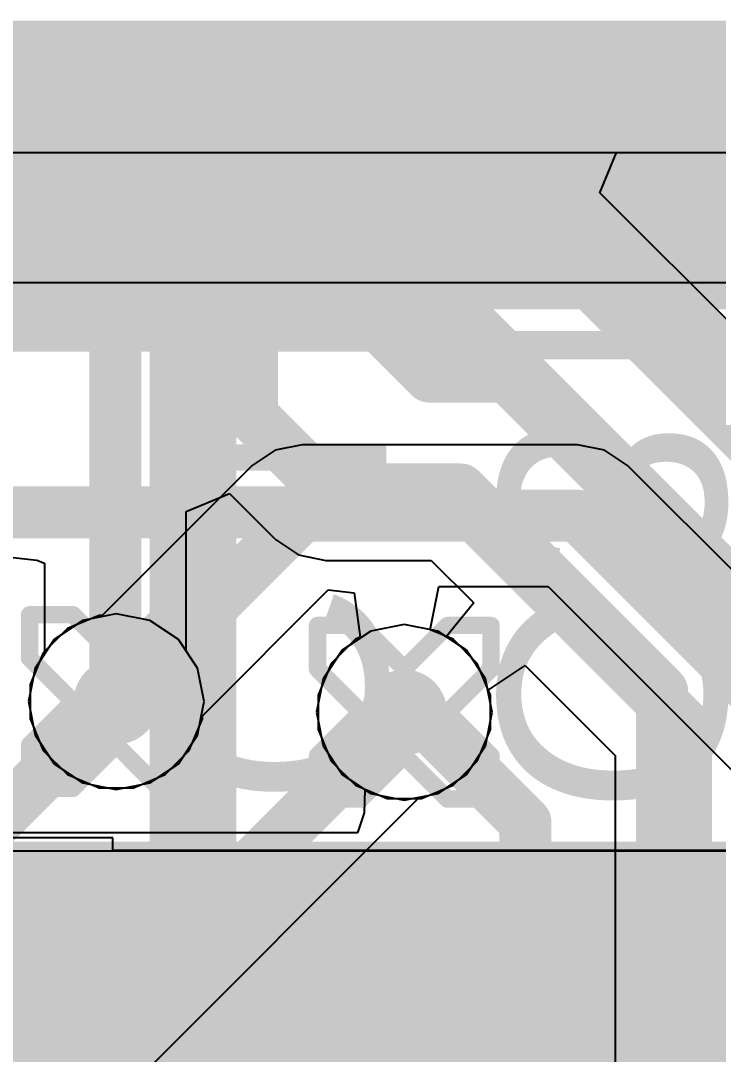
# Model space of a CAD drawing. Header units: inches. Extents: x 3 to 215, y 2 to 215.
# Drawn here: x 3.4689 to 3.5492, y 3.2759 to 3.395 of the extents above; entities that cross this region are included whole.
import ezdxf

# ---------------------------------------------------------------- set-up
doc = ezdxf.new("R2010")
doc.units = ezdxf.units.IN
doc.header["$MEASUREMENT"] = 0
for name, color, linetype in [('Board_Outline', 56, 'Continuous'), ('Bottom Layer', 5, 'Continuous'), ('Bottom Overlay', 54, 'Continuous'), ('Bottom Paste', 16, 'Continuous'), ('Bottom Solder', 6, 'Continuous'), ('Dimension', 6, 'Continuous'), ('Drill Drawing', 1, 'Continuous'), ('Layer 1', 16, 'Continuous'), ('Layer 2', 76, 'Continuous'), ('Top Layer', 1, 'Continuous'), ('Top Solder', 216, 'Continuous'), ('Via Holes', 16, 'Continuous')]:
    doc.layers.add(name, color=color, linetype=linetype)
doc.styles.add('Arial', font='', dxfattribs={"height": 0.2})
doc.styles.get('Arial').set_extended_font_data('Arial')

# ---------------------------------------------------------------- blocks, each defined once
blk = doc.blocks.new('WPN201610M1R0MT_B_11')
at = {"layer": 'Bottom Layer'}
for points in [[(-0.04134, 0.03346), (-0.01378, 0.03346), (-0.01378, -0.03346), (-0.04134, -0.03346)], [(0.01378, 0.03346), (0.04134, 0.03346), (0.04134, -0.03346), (0.01378, -0.03346)]]:
    blk.add_hatch(color=5, dxfattribs=at).paths.add_polyline_path(points)
at = {"layer": 'Bottom Paste'}
for points in [[(-0.04134, 0.03346), (-0.01378, 0.03346), (-0.01378, -0.03346), (-0.04134, -0.03346)], [(0.01378, 0.03346), (0.04134, 0.03346), (0.04134, -0.03346), (0.01378, -0.03346)]]:
    blk.add_hatch(color=16, dxfattribs=at).paths.add_polyline_path(points)
at = {"layer": 'Bottom Solder'}
for points in [[(-0.04534, 0.03746), (-0.00978, 0.03746), (-0.00978, -0.03746), (-0.04534, -0.03746)], [(0.00978, 0.03746), (0.04534, 0.03746), (0.04534, -0.03746), (0.00978, -0.03746)]]:
    blk.add_hatch(color=6, dxfattribs=at).paths.add_polyline_path(points)
at = {"layer": 'Bottom Overlay'}
for points in [[(0.008, 0.034, 0.005, 0.005, 0), (-0.009, 0.034, 0.005, 0.005, 0)], [(0.008, -0.034, 0.005, 0.005, 0), (-0.009, -0.034, 0.005, 0.005, 0)]]:
    blk.add_lwpolyline(points, format="xyseb", dxfattribs=at)
for points in [[(-0.01025, 0.034, 0.0025, 0.0025, 1), (-0.00775, 0.034, 0.0025, 0.0025, 1)], [(0.00675, 0.034, 0.0025, 0.0025, 1), (0.00925, 0.034, 0.0025, 0.0025, 1)], [(-0.01025, -0.034, 0.0025, 0.0025, 1), (-0.00775, -0.034, 0.0025, 0.0025, 1)], [(0.00675, -0.034, 0.0025, 0.0025, 1), (0.00925, -0.034, 0.0025, 0.0025, 1)]]:
    blk.add_lwpolyline(points, format="xyseb", close=True, dxfattribs=at)
blk = doc.blocks.new('BM20B_0_8__24DS_0_4V_51__35')
at = {"layer": 'Top Layer'}
for points in [[(-0.0124, 0.05118), (-0.00335, 0.05118), (-0.00335, 0.03465), (-0.0124, 0.03465)], [(0.00335, 0.05118), (0.0124, 0.05118), (0.0124, 0.03465), (0.00335, 0.03465)], [(0.01909, 0.05118), (0.02815, 0.05118), (0.02815, 0.03465), (0.01909, 0.03465)], [(0.03484, 0.05118), (0.0439, 0.05118), (0.0439, 0.03465), (0.03484, 0.03465)], [(0.05059, 0.05118), (0.05965, 0.05118), (0.05965, 0.03465), (0.05059, 0.03465)], [(-0.0124, -0.03465), (-0.00335, -0.03465), (-0.00335, -0.05118), (-0.0124, -0.05118)], [(0.00335, -0.03465), (0.0124, -0.03465), (0.0124, -0.05118), (0.00335, -0.05118)], [(0.01909, -0.03465), (0.02815, -0.03465), (0.02815, -0.05118), (0.01909, -0.05118)], [(0.03484, -0.03465), (0.0439, -0.03465), (0.0439, -0.05118), (0.03484, -0.05118)], [(0.05059, -0.03465), (0.05965, -0.03465), (0.05965, -0.05118), (0.05059, -0.05118)]]:
    blk.add_hatch(color=1, dxfattribs=at).paths.add_polyline_path(points)
at = {"layer": 'Top Solder'}
for points in [[(-0.03215, 0.05518), (-0.01509, 0.05518), (-0.01509, 0.03065), (-0.03215, 0.03065)], [(-0.0164, 0.05518), (0.00065, 0.05518), (0.00065, 0.03065), (-0.0164, 0.03065)], [(-0.00065, 0.05518), (0.0164, 0.05518), (0.0164, 0.03065), (-0.00065, 0.03065)], [(0.01509, 0.05518), (0.03215, 0.05518), (0.03215, 0.03065), (0.01509, 0.03065)], [(0.03084, 0.05518), (0.0479, 0.05518), (0.0479, 0.03065), (0.03084, 0.03065)], [(0.04659, 0.05518), (0.06365, 0.05518), (0.06365, 0.03065), (0.04659, 0.03065)], [(-0.03215, -0.03065), (-0.01509, -0.03065), (-0.01509, -0.05518), (-0.03215, -0.05518)], [(-0.0164, -0.03065), (0.00065, -0.03065), (0.00065, -0.05518), (-0.0164, -0.05518)], [(-0.00065, -0.03065), (0.0164, -0.03065), (0.0164, -0.05518), (-0.00065, -0.05518)], [(0.01509, -0.03065), (0.03215, -0.03065), (0.03215, -0.05518), (0.01509, -0.05518)], [(0.03084, -0.03065), (0.0479, -0.03065), (0.0479, -0.05518), (0.03084, -0.05518)], [(0.04659, -0.03065), (0.06365, -0.03065), (0.06365, -0.05518), (0.04659, -0.05518)]]:
    blk.add_hatch(color=216, dxfattribs=at).paths.add_polyline_path(points)
blk = doc.blocks.new('C___0402_B_61')
at = {"layer": 'Bottom Layer'}
for points in [[(-0.0095, 0.0125), (-0.0095, -0.0125), (-0.0275, -0.0125), (-0.0275, 0.0125)], [(0.0275, 0.0125), (0.0275, -0.0125), (0.0095, -0.0125), (0.0095, 0.0125)]]:
    blk.add_hatch(color=5, dxfattribs=at).paths.add_polyline_path(points)
at = {"layer": 'Bottom Paste'}
for points in [[(-0.0095, 0.0125), (-0.0095, -0.0125), (-0.0275, -0.0125), (-0.0275, 0.0125)], [(0.0275, 0.0125), (0.0275, -0.0125), (0.0095, -0.0125), (0.0095, 0.0125)]]:
    blk.add_hatch(color=16, dxfattribs=at).paths.add_polyline_path(points)
at = {"layer": 'Bottom Solder'}
for points in [[(-0.00714, 0.01486), (-0.00714, -0.01486), (-0.02986, -0.01486), (-0.02986, 0.01486)], [(0.02986, 0.01486), (0.02986, -0.01486), (0.00714, -0.01486), (0.00714, 0.01486)]]:
    blk.add_hatch(color=6, dxfattribs=at).paths.add_polyline_path(points)
at = {"layer": 'Bottom Overlay'}
for points in [[(-0.031, 0.016, 0.005, 0.005, 0), (-0.011, 0.016, 0.005, 0.005, 0)], [(-0.031, 0.016, 0.005, 0.005, 0), (-0.031, -0.016, 0.005, 0.005, 0)], [(0.011, 0.016, 0.005, 0.005, 0), (0.031, 0.016, 0.005, 0.005, 0)], [(0.031, 0.016, 0.005, 0.005, 0), (0.031, -0.016, 0.005, 0.005, 0)], [(-0.031, -0.016, 0.005, 0.005, 0), (-0.011, -0.016, 0.005, 0.005, 0)], [(0.011, -0.016, 0.005, 0.005, 0), (0.031, -0.016, 0.005, 0.005, 0)]]:
    blk.add_lwpolyline(points, format="xyseb", dxfattribs=at)
for points in [[(-0.03225, 0.016, 0.0025, 0.0025, 1), (-0.02975, 0.016, 0.0025, 0.0025, 1)], [(-0.03225, 0.016, 0.0025, 0.0025, 1), (-0.02975, 0.016, 0.0025, 0.0025, 1)], [(-0.01225, 0.016, 0.0025, 0.0025, 1), (-0.00975, 0.016, 0.0025, 0.0025, 1)], [(0.00975, 0.016, 0.0025, 0.0025, 1), (0.01225, 0.016, 0.0025, 0.0025, 1)], [(0.02975, 0.016, 0.0025, 0.0025, 1), (0.03225, 0.016, 0.0025, 0.0025, 1)], [(0.02975, 0.016, 0.0025, 0.0025, 1), (0.03225, 0.016, 0.0025, 0.0025, 1)], [(-0.03225, -0.016, 0.0025, 0.0025, 1), (-0.02975, -0.016, 0.0025, 0.0025, 1)], [(-0.03225, -0.016, 0.0025, 0.0025, 1), (-0.02975, -0.016, 0.0025, 0.0025, 1)], [(-0.01225, -0.016, 0.0025, 0.0025, 1), (-0.00975, -0.016, 0.0025, 0.0025, 1)], [(0.00975, -0.016, 0.0025, 0.0025, 1), (0.01225, -0.016, 0.0025, 0.0025, 1)], [(0.02975, -0.016, 0.0025, 0.0025, 1), (0.03225, -0.016, 0.0025, 0.0025, 1)], [(0.02975, -0.016, 0.0025, 0.0025, 1), (0.03225, -0.016, 0.0025, 0.0025, 1)]]:
    blk.add_lwpolyline(points, format="xyseb", close=True, dxfattribs=at)
blk = doc.blocks.new('C___0402_B_62')
at = {"layer": 'Bottom Layer'}
for points in [[(-0.0095, 0.0125), (-0.0095, -0.0125), (-0.0275, -0.0125), (-0.0275, 0.0125)], [(0.0275, 0.0125), (0.0275, -0.0125), (0.0095, -0.0125), (0.0095, 0.0125)]]:
    blk.add_hatch(color=5, dxfattribs=at).paths.add_polyline_path(points)
at = {"layer": 'Bottom Paste'}
for points in [[(-0.0095, 0.0125), (-0.0095, -0.0125), (-0.0275, -0.0125), (-0.0275, 0.0125)], [(0.0275, 0.0125), (0.0275, -0.0125), (0.0095, -0.0125), (0.0095, 0.0125)]]:
    blk.add_hatch(color=16, dxfattribs=at).paths.add_polyline_path(points)
at = {"layer": 'Bottom Solder'}
for points in [[(-0.00714, 0.01486), (-0.00714, -0.01486), (-0.02986, -0.01486), (-0.02986, 0.01486)], [(0.02986, 0.01486), (0.02986, -0.01486), (0.00714, -0.01486), (0.00714, 0.01486)]]:
    blk.add_hatch(color=6, dxfattribs=at).paths.add_polyline_path(points)
at = {"layer": 'Bottom Overlay'}
for points in [[(-0.031, 0.016, 0.005, 0.005, 0), (-0.011, 0.016, 0.005, 0.005, 0)], [(-0.031, 0.016, 0.005, 0.005, 0), (-0.031, -0.016, 0.005, 0.005, 0)], [(0.011, 0.016, 0.005, 0.005, 0), (0.031, 0.016, 0.005, 0.005, 0)], [(0.031, 0.016, 0.005, 0.005, 0), (0.031, -0.016, 0.005, 0.005, 0)], [(-0.031, -0.016, 0.005, 0.005, 0), (-0.011, -0.016, 0.005, 0.005, 0)], [(0.011, -0.016, 0.005, 0.005, 0), (0.031, -0.016, 0.005, 0.005, 0)]]:
    blk.add_lwpolyline(points, format="xyseb", dxfattribs=at)
for points in [[(-0.03225, 0.016, 0.0025, 0.0025, 1), (-0.02975, 0.016, 0.0025, 0.0025, 1)], [(-0.03225, 0.016, 0.0025, 0.0025, 1), (-0.02975, 0.016, 0.0025, 0.0025, 1)], [(-0.01225, 0.016, 0.0025, 0.0025, 1), (-0.00975, 0.016, 0.0025, 0.0025, 1)], [(0.00975, 0.016, 0.0025, 0.0025, 1), (0.01225, 0.016, 0.0025, 0.0025, 1)], [(0.02975, 0.016, 0.0025, 0.0025, 1), (0.03225, 0.016, 0.0025, 0.0025, 1)], [(0.02975, 0.016, 0.0025, 0.0025, 1), (0.03225, 0.016, 0.0025, 0.0025, 1)], [(-0.03225, -0.016, 0.0025, 0.0025, 1), (-0.02975, -0.016, 0.0025, 0.0025, 1)], [(-0.03225, -0.016, 0.0025, 0.0025, 1), (-0.02975, -0.016, 0.0025, 0.0025, 1)], [(-0.01225, -0.016, 0.0025, 0.0025, 1), (-0.00975, -0.016, 0.0025, 0.0025, 1)], [(0.00975, -0.016, 0.0025, 0.0025, 1), (0.01225, -0.016, 0.0025, 0.0025, 1)], [(0.02975, -0.016, 0.0025, 0.0025, 1), (0.03225, -0.016, 0.0025, 0.0025, 1)], [(0.02975, -0.016, 0.0025, 0.0025, 1), (0.03225, -0.016, 0.0025, 0.0025, 1)]]:
    blk.add_lwpolyline(points, format="xyseb", close=True, dxfattribs=at)

msp = doc.modelspace()

# ---------------------------------------------------------------- hatches: boundary and pattern name
at = {"layer": 'Bottom Layer'}
h = msp.add_hatch(color=5, dxfattribs=at)
edge = h.paths.add_edge_path()
edge.add_arc((3.47987, 3.31657), 0.00492, 0, 360)
h = msp.add_hatch(color=5, dxfattribs=at)
edge = h.paths.add_edge_path()
edge.add_arc((3.51305, 3.31534), 0.00492, 0, 360)
msp.add_hatch(color=5, dxfattribs=at).paths.add_polyline_path([(3.433, 3.274), (3.551, 3.274), (3.551, 3.294), (3.433, 3.294)])
at = {"layer": 'Layer 1'}
h = msp.add_hatch(color=16, dxfattribs=at)
edge = h.paths.add_edge_path()
edge.add_arc((3.47987, 3.31657), 0.00492, 0, 360)
h = msp.add_hatch(color=16, dxfattribs=at)
edge = h.paths.add_edge_path()
edge.add_arc((3.51305, 3.31534), 0.00492, 0, 360)
at = {"layer": 'Layer 2'}
h = msp.add_hatch(color=76, dxfattribs=at)
edge = h.paths.add_edge_path()
edge.add_arc((3.47987, 3.31657), 0.00492, 0, 360)
h = msp.add_hatch(color=76, dxfattribs=at)
edge = h.paths.add_edge_path()
edge.add_arc((3.51305, 3.31534), 0.00492, 0, 360)
at = {"layer": 'Top Layer'}
msp.add_hatch(color=1, dxfattribs=at).paths.add_polyline_path([(3.523, 3.366), (3.547, 3.366), (3.547, 3.382), (3.523, 3.382)])
h = msp.add_hatch(color=1, dxfattribs=at)
edge = h.paths.add_edge_path()
edge.add_arc((3.47987, 3.31657), 0.00492, 0, 360)
h = msp.add_hatch(color=1, dxfattribs=at)
edge = h.paths.add_edge_path()
edge.add_arc((3.51305, 3.31534), 0.00492, 0, 360)
at = {"layer": 'Via Holes'}
h = msp.add_hatch(color=7, dxfattribs=at)
edge = h.paths.add_edge_path()
edge.add_arc((3.47987, 3.31657), 0.00394, 0, 360)
h = msp.add_hatch(color=7, dxfattribs=at)
edge = h.paths.add_edge_path()
edge.add_arc((3.51305, 3.31534), 0.00394, 0, 360)

# ---------------------------------------------------------------- linework, layer by layer
at = {"layer": 'Board_Outline'}
msp.add_lwpolyline([(3.095, 3.39, 0.01, 0.01, 0), (3.8824, 3.39, 0.01, 0.01, 0)], format="xyseb", dxfattribs=at)
at = {"layer": 'Bottom Layer'}
for p, q in [((3.38565, 3.36484), (3.55562, 3.36484)), ((3.47987, 3.32668), (3.476, 3.32591)), ((3.48374, 3.32591), (3.47987, 3.32668)), ((3.476, 3.32591), (3.47271, 3.32372)), ((3.48702, 3.32372), (3.48374, 3.32591)), ((3.51305, 3.32545), (3.50918, 3.32468)), ((3.51692, 3.32468), (3.51305, 3.32545)), ((3.50918, 3.32468), (3.50589, 3.32249)), ((3.5202, 3.32249), (3.51692, 3.32468)), ((3.47271, 3.32372), (3.47052, 3.32044)), ((3.48921, 3.32044), (3.48702, 3.32372)), ((3.50589, 3.32249), (3.5037, 3.31921)), ((3.52239, 3.31921), (3.5202, 3.32249)), ((3.47052, 3.32044), (3.46975, 3.31657)), ((3.48998, 3.31657), (3.48921, 3.32044)), ((3.5037, 3.31921), (3.50293, 3.31534)), ((3.52316, 3.31534), (3.52239, 3.31921)), ((3.46975, 3.31657), (3.47052, 3.3127)), ((3.48921, 3.3127), (3.48998, 3.31657)), ((3.50293, 3.31534), (3.5037, 3.31147)), ((3.52239, 3.31147), (3.52316, 3.31534)), ((3.47052, 3.3127), (3.47271, 3.30942)), ((3.48702, 3.30942), (3.48921, 3.3127)), ((3.5037, 3.31147), (3.50589, 3.30819)), ((3.5202, 3.30819), (3.52239, 3.31147)), ((3.47271, 3.30942), (3.476, 3.30722)), ((3.48374, 3.30722), (3.48702, 3.30942)), ((3.50589, 3.30819), (3.50918, 3.30599)), ((3.51692, 3.30599), (3.5202, 3.30819)), ((3.476, 3.30722), (3.47987, 3.30645)), ((3.47987, 3.30645), (3.48374, 3.30722)), ((3.50918, 3.30599), (3.51305, 3.30522)), ((3.51305, 3.30522), (3.51692, 3.30599)), ((3.47946, 3.3009), (3.43653, 3.3009)), ((3.47946, 3.29941), (3.47946, 3.3009)), ((3.551, 3.29941), (3.47946, 3.29941))]:
    msp.add_line(p, q, dxfattribs=at)
msp.add_lwpolyline([(3.38, 3.373, 0.006, 0.006, 0), (3.57586, 3.373, 0.006, 0.006, 0)], format="xyseb", dxfattribs=at)
at = {"layer": 'Dimension'}
msp.add_lwpolyline([(3.4887, 2.6026, 0.01, 0.01, 0), (3.4887, 3.39, 0.01, 0.01, 0)], format="xyseb", dxfattribs=at)
msp.add_lwpolyline([(3.4862, 3.39, 0.005, 0.005, 1), (3.4912, 3.39, 0.005, 0.005, 1)], format="xyseb", close=True, dxfattribs=at)
at = {"layer": 'Drill Drawing'}
for points in [[(3.46987, 3.32157, 0.002, 0.002, 0), (3.46987, 3.32657, 0.002, 0.002, 0)], [(3.46987, 3.32657, 0.002, 0.002, 0), (3.47487, 3.32657, 0.002, 0.002, 0)], [(3.47487, 3.32657, 0.002, 0.002, 0), (3.47987, 3.32157, 0.002, 0.002, 0)], [(3.47987, 3.32157, 0.002, 0.002, 0), (3.48487, 3.32657, 0.002, 0.002, 0)], [(3.48487, 3.32657, 0.002, 0.002, 0), (3.48987, 3.32657, 0.002, 0.002, 0)], [(3.48987, 3.32157, 0.002, 0.002, 0), (3.48987, 3.32657, 0.002, 0.002, 0)], [(3.50305, 3.32034, 0.002, 0.002, 0), (3.50305, 3.32534, 0.002, 0.002, 0)], [(3.50305, 3.32534, 0.002, 0.002, 0), (3.50805, 3.32534, 0.002, 0.002, 0)], [(3.50805, 3.32534, 0.002, 0.002, 0), (3.51305, 3.32034, 0.002, 0.002, 0)], [(3.51305, 3.32034, 0.002, 0.002, 0), (3.51805, 3.32534, 0.002, 0.002, 0)], [(3.51805, 3.32534, 0.002, 0.002, 0), (3.52305, 3.32534, 0.002, 0.002, 0)], [(3.52305, 3.32034, 0.002, 0.002, 0), (3.52305, 3.32534, 0.002, 0.002, 0)], [(3.46987, 3.32157, 0.002, 0.002, 0), (3.47487, 3.31657, 0.002, 0.002, 0)], [(3.48487, 3.31657, 0.002, 0.002, 0), (3.48987, 3.32157, 0.002, 0.002, 0)], [(3.50305, 3.32034, 0.002, 0.002, 0), (3.50805, 3.31534, 0.002, 0.002, 0)], [(3.51805, 3.31534, 0.002, 0.002, 0), (3.52305, 3.32034, 0.002, 0.002, 0)], [(3.46987, 3.31157, 0.002, 0.002, 0), (3.47487, 3.31657, 0.002, 0.002, 0)], [(3.48487, 3.31657, 0.002, 0.002, 0), (3.48987, 3.31157, 0.002, 0.002, 0)], [(3.50305, 3.31034, 0.002, 0.002, 0), (3.50805, 3.31534, 0.002, 0.002, 0)], [(3.51805, 3.31534, 0.002, 0.002, 0), (3.52305, 3.31034, 0.002, 0.002, 0)], [(3.46987, 3.30657, 0.002, 0.002, 0), (3.46987, 3.31157, 0.002, 0.002, 0)], [(3.47487, 3.30657, 0.002, 0.002, 0), (3.47987, 3.31157, 0.002, 0.002, 0)], [(3.47987, 3.31157, 0.002, 0.002, 0), (3.48487, 3.30657, 0.002, 0.002, 0)], [(3.48987, 3.30657, 0.002, 0.002, 0), (3.48987, 3.31157, 0.002, 0.002, 0)], [(3.50305, 3.30534, 0.002, 0.002, 0), (3.50305, 3.31034, 0.002, 0.002, 0)], [(3.50805, 3.30534, 0.002, 0.002, 0), (3.51305, 3.31034, 0.002, 0.002, 0)], [(3.51305, 3.31034, 0.002, 0.002, 0), (3.51805, 3.30534, 0.002, 0.002, 0)], [(3.52305, 3.30534, 0.002, 0.002, 0), (3.52305, 3.31034, 0.002, 0.002, 0)], [(3.46987, 3.30657, 0.002, 0.002, 0), (3.47487, 3.30657, 0.002, 0.002, 0)], [(3.48487, 3.30657, 0.002, 0.002, 0), (3.48987, 3.30657, 0.002, 0.002, 0)], [(3.50305, 3.30534, 0.002, 0.002, 0), (3.50805, 3.30534, 0.002, 0.002, 0)], [(3.51805, 3.30534, 0.002, 0.002, 0), (3.52305, 3.30534, 0.002, 0.002, 0)]]:
    msp.add_lwpolyline(points, format="xyseb", dxfattribs=at)
for points in [[(3.46937, 3.32657, 0.001, 0.001, 1), (3.47037, 3.32657, 0.001, 0.001, 1)], [(3.46937, 3.32657, 0.001, 0.001, 1), (3.47037, 3.32657, 0.001, 0.001, 1)], [(3.47437, 3.32657, 0.001, 0.001, 1), (3.47537, 3.32657, 0.001, 0.001, 1)], [(3.47437, 3.32657, 0.001, 0.001, 1), (3.47537, 3.32657, 0.001, 0.001, 1)], [(3.48437, 3.32657, 0.001, 0.001, 1), (3.48537, 3.32657, 0.001, 0.001, 1)], [(3.48437, 3.32657, 0.001, 0.001, 1), (3.48537, 3.32657, 0.001, 0.001, 1)], [(3.48937, 3.32657, 0.001, 0.001, 1), (3.49037, 3.32657, 0.001, 0.001, 1)], [(3.48937, 3.32657, 0.001, 0.001, 1), (3.49037, 3.32657, 0.001, 0.001, 1)], [(3.50255, 3.32534, 0.001, 0.001, 1), (3.50355, 3.32534, 0.001, 0.001, 1)], [(3.50255, 3.32534, 0.001, 0.001, 1), (3.50355, 3.32534, 0.001, 0.001, 1)], [(3.50755, 3.32534, 0.001, 0.001, 1), (3.50855, 3.32534, 0.001, 0.001, 1)], [(3.50755, 3.32534, 0.001, 0.001, 1), (3.50855, 3.32534, 0.001, 0.001, 1)], [(3.51755, 3.32534, 0.001, 0.001, 1), (3.51855, 3.32534, 0.001, 0.001, 1)], [(3.51755, 3.32534, 0.001, 0.001, 1), (3.51855, 3.32534, 0.001, 0.001, 1)], [(3.52255, 3.32534, 0.001, 0.001, 1), (3.52355, 3.32534, 0.001, 0.001, 1)], [(3.52255, 3.32534, 0.001, 0.001, 1), (3.52355, 3.32534, 0.001, 0.001, 1)], [(3.46937, 3.32157, 0.001, 0.001, 1), (3.47037, 3.32157, 0.001, 0.001, 1)], [(3.46937, 3.32157, 0.001, 0.001, 1), (3.47037, 3.32157, 0.001, 0.001, 1)], [(3.47937, 3.32157, 0.001, 0.001, 1), (3.48037, 3.32157, 0.001, 0.001, 1)], [(3.47937, 3.32157, 0.001, 0.001, 1), (3.48037, 3.32157, 0.001, 0.001, 1)], [(3.48937, 3.32157, 0.001, 0.001, 1), (3.49037, 3.32157, 0.001, 0.001, 1)], [(3.48937, 3.32157, 0.001, 0.001, 1), (3.49037, 3.32157, 0.001, 0.001, 1)], [(3.50255, 3.32034, 0.001, 0.001, 1), (3.50355, 3.32034, 0.001, 0.001, 1)], [(3.50255, 3.32034, 0.001, 0.001, 1), (3.50355, 3.32034, 0.001, 0.001, 1)], [(3.51255, 3.32034, 0.001, 0.001, 1), (3.51355, 3.32034, 0.001, 0.001, 1)], [(3.51255, 3.32034, 0.001, 0.001, 1), (3.51355, 3.32034, 0.001, 0.001, 1)], [(3.52255, 3.32034, 0.001, 0.001, 1), (3.52355, 3.32034, 0.001, 0.001, 1)], [(3.52255, 3.32034, 0.001, 0.001, 1), (3.52355, 3.32034, 0.001, 0.001, 1)], [(3.47437, 3.31657, 0.001, 0.001, 1), (3.47537, 3.31657, 0.001, 0.001, 1)], [(3.47437, 3.31657, 0.001, 0.001, 1), (3.47537, 3.31657, 0.001, 0.001, 1)], [(3.48437, 3.31657, 0.001, 0.001, 1), (3.48537, 3.31657, 0.001, 0.001, 1)], [(3.48437, 3.31657, 0.001, 0.001, 1), (3.48537, 3.31657, 0.001, 0.001, 1)], [(3.50755, 3.31534, 0.001, 0.001, 1), (3.50855, 3.31534, 0.001, 0.001, 1)], [(3.50755, 3.31534, 0.001, 0.001, 1), (3.50855, 3.31534, 0.001, 0.001, 1)], [(3.51755, 3.31534, 0.001, 0.001, 1), (3.51855, 3.31534, 0.001, 0.001, 1)], [(3.51755, 3.31534, 0.001, 0.001, 1), (3.51855, 3.31534, 0.001, 0.001, 1)], [(3.46937, 3.31157, 0.001, 0.001, 1), (3.47037, 3.31157, 0.001, 0.001, 1)], [(3.46937, 3.31157, 0.001, 0.001, 1), (3.47037, 3.31157, 0.001, 0.001, 1)], [(3.47937, 3.31157, 0.001, 0.001, 1), (3.48037, 3.31157, 0.001, 0.001, 1)], [(3.47937, 3.31157, 0.001, 0.001, 1), (3.48037, 3.31157, 0.001, 0.001, 1)], [(3.48937, 3.31157, 0.001, 0.001, 1), (3.49037, 3.31157, 0.001, 0.001, 1)], [(3.48937, 3.31157, 0.001, 0.001, 1), (3.49037, 3.31157, 0.001, 0.001, 1)], [(3.50255, 3.31034, 0.001, 0.001, 1), (3.50355, 3.31034, 0.001, 0.001, 1)], [(3.50255, 3.31034, 0.001, 0.001, 1), (3.50355, 3.31034, 0.001, 0.001, 1)], [(3.51255, 3.31034, 0.001, 0.001, 1), (3.51355, 3.31034, 0.001, 0.001, 1)], [(3.51255, 3.31034, 0.001, 0.001, 1), (3.51355, 3.31034, 0.001, 0.001, 1)], [(3.52255, 3.31034, 0.001, 0.001, 1), (3.52355, 3.31034, 0.001, 0.001, 1)], [(3.52255, 3.31034, 0.001, 0.001, 1), (3.52355, 3.31034, 0.001, 0.001, 1)], [(3.46937, 3.30657, 0.001, 0.001, 1), (3.47037, 3.30657, 0.001, 0.001, 1)], [(3.46937, 3.30657, 0.001, 0.001, 1), (3.47037, 3.30657, 0.001, 0.001, 1)], [(3.47437, 3.30657, 0.001, 0.001, 1), (3.47537, 3.30657, 0.001, 0.001, 1)], [(3.47437, 3.30657, 0.001, 0.001, 1), (3.47537, 3.30657, 0.001, 0.001, 1)], [(3.48437, 3.30657, 0.001, 0.001, 1), (3.48537, 3.30657, 0.001, 0.001, 1)], [(3.48437, 3.30657, 0.001, 0.001, 1), (3.48537, 3.30657, 0.001, 0.001, 1)], [(3.48937, 3.30657, 0.001, 0.001, 1), (3.49037, 3.30657, 0.001, 0.001, 1)], [(3.48937, 3.30657, 0.001, 0.001, 1), (3.49037, 3.30657, 0.001, 0.001, 1)], [(3.50255, 3.30534, 0.001, 0.001, 1), (3.50355, 3.30534, 0.001, 0.001, 1)], [(3.50255, 3.30534, 0.001, 0.001, 1), (3.50355, 3.30534, 0.001, 0.001, 1)], [(3.50755, 3.30534, 0.001, 0.001, 1), (3.50855, 3.30534, 0.001, 0.001, 1)], [(3.50755, 3.30534, 0.001, 0.001, 1), (3.50855, 3.30534, 0.001, 0.001, 1)], [(3.51755, 3.30534, 0.001, 0.001, 1), (3.51855, 3.30534, 0.001, 0.001, 1)], [(3.51755, 3.30534, 0.001, 0.001, 1), (3.51855, 3.30534, 0.001, 0.001, 1)], [(3.52255, 3.30534, 0.001, 0.001, 1), (3.52355, 3.30534, 0.001, 0.001, 1)], [(3.52255, 3.30534, 0.001, 0.001, 1), (3.52355, 3.30534, 0.001, 0.001, 1)]]:
    msp.add_lwpolyline(points, format="xyseb", close=True, dxfattribs=at)
at = {"layer": 'Layer 1'}
for p, q in [((3.39333, 3.3798), (3.56253, 3.3798)), ((3.49818, 3.34554), (3.49553, 3.34377)), ((3.5013, 3.34616), (3.49818, 3.34554)), ((3.533, 3.34616), (3.5013, 3.34616)), ((3.5013, 3.34616), (3.5013, 3.34616)), ((3.53612, 3.34554), (3.533, 3.34616)), ((3.533, 3.34616), (3.533, 3.34616)), ((3.53877, 3.34377), (3.53612, 3.34554)), ((3.49553, 3.34377), (3.47825, 3.32649)), ((3.49553, 3.34377), (3.49553, 3.34377)), ((3.56138, 3.32116), (3.53877, 3.34377)), ((3.48979, 3.31495), (3.50429, 3.32945)), ((3.50429, 3.32945), (3.50728, 3.3291)), ((3.50728, 3.3291), (3.50798, 3.32398)), ((3.51602, 3.32484), (3.51702, 3.32984)), ((3.51702, 3.32984), (3.52962, 3.32984)), ((3.52962, 3.32984), (3.55223, 3.30723)), ((3.47789, 3.32649), (3.47425, 3.32498)), ((3.47825, 3.32649), (3.47789, 3.32649)), ((3.47425, 3.32498), (3.47146, 3.32219)), ((3.51867, 3.32375), (3.51602, 3.32484)), ((3.50743, 3.32375), (3.50464, 3.32096)), ((3.50798, 3.32398), (3.50743, 3.32375)), ((3.52146, 3.32096), (3.51867, 3.32375)), ((3.47146, 3.32219), (3.46995, 3.31854)), ((3.50464, 3.32096), (3.50313, 3.31731)), ((3.52297, 3.31731), (3.52146, 3.32096)), ((3.46995, 3.31854), (3.46995, 3.31459)), ((3.50313, 3.31731), (3.50313, 3.31336)), ((3.52297, 3.31336), (3.52297, 3.31731)), ((3.46995, 3.31459), (3.47146, 3.31095)), ((3.48828, 3.31095), (3.48979, 3.31459)), ((3.48979, 3.31459), (3.48979, 3.31495)), ((3.50313, 3.31336), (3.50464, 3.30972)), ((3.52146, 3.30972), (3.52297, 3.31336)), ((3.47146, 3.31095), (3.47425, 3.30816)), ((3.48549, 3.30816), (3.48828, 3.31095)), ((3.50464, 3.30972), (3.50743, 3.30693)), ((3.51867, 3.30693), (3.52146, 3.30972)), ((3.47425, 3.30816), (3.47789, 3.30665)), ((3.48184, 3.30665), (3.48549, 3.30816)), ((3.47789, 3.30665), (3.48184, 3.30665)), ((3.50743, 3.30693), (3.51107, 3.30542)), ((3.51502, 3.30542), (3.51867, 3.30693)), ((3.51107, 3.30542), (3.51502, 3.30542)), ((3.66507, 3.29933), (3.46221, 3.29933))]:
    msp.add_line(p, q, dxfattribs=at)
for points in [[(3.47987, 3.31657, 0.006, 0.006, 0), (3.5013, 3.338, 0.006, 0.006, 0)], [(3.5013, 3.338, 0.006, 0.006, 0), (3.533, 3.338, 0.006, 0.006, 0)], [(3.533, 3.338, 0.006, 0.006, 0), (3.558, 3.313, 0.006, 0.006, 0)], [(3.45883, 3.29117, 0.006, 0.006, 0), (3.69117, 3.29117, 0.006, 0.006, 0)], [(3.33012, 3.27817, 0.006, 0.006, 0), (3.66798, 3.27817, 0.006, 0.006, 0)]]:
    msp.add_lwpolyline(points, format="xyseb", dxfattribs=at)
for points in [[(3.4998, 3.338, 0.003, 0.003, 1), (3.5028, 3.338, 0.003, 0.003, 1)], [(3.4998, 3.338, 0.003, 0.003, 1), (3.5028, 3.338, 0.003, 0.003, 1)], [(3.5315, 3.338, 0.003, 0.003, 1), (3.5345, 3.338, 0.003, 0.003, 1)], [(3.5315, 3.338, 0.003, 0.003, 1), (3.5345, 3.338, 0.003, 0.003, 1)], [(3.47837, 3.31657, 0.003, 0.003, 1), (3.48137, 3.31657, 0.003, 0.003, 1)]]:
    msp.add_lwpolyline(points, format="xyseb", close=True, dxfattribs=at)
at = {"layer": 'Layer 2'}
for p, q in [((3.53558, 3.37519), (3.5375, 3.3798)), ((3.5375, 3.3798), (3.56253, 3.3798)), ((3.65391, 3.25686), (3.53558, 3.37519)), ((3.52272, 3.3179), (3.52696, 3.32073)), ((3.52696, 3.32073), (3.53734, 3.31035)), ((3.52297, 3.31731), (3.52272, 3.3179)), ((3.52297, 3.31336), (3.52297, 3.31731)), ((3.52146, 3.30972), (3.52297, 3.31336)), ((3.51867, 3.30693), (3.52146, 3.30972)), ((3.53734, 3.31035), (3.53734, 3.16233)), ((3.51502, 3.30542), (3.51867, 3.30693)), ((3.46548, 3.25623), (3.51466, 3.30542)), ((3.51466, 3.30542), (3.51502, 3.30542))]:
    msp.add_line(p, q, dxfattribs=at)
for points in [[(3.423, 3.378, 0.006, 0.006, 0), (3.52123, 3.378, 0.006, 0.006, 0)], [(3.52123, 3.378, 0.006, 0.006, 0), (3.65387, 3.24536, 0.006, 0.006, 0)], [(3.44125, 3.35988, 0.006, 0.006, 0), (3.52097, 3.35988, 0.006, 0.006, 0)], [(3.52097, 3.35988, 0.006, 0.006, 0), (3.63204, 3.24881, 0.006, 0.006, 0)], [(3.45714, 3.33838, 0.006, 0.006, 0), (3.52085, 3.33838, 0.006, 0.006, 0)], [(3.52085, 3.33838, 0.006, 0.006, 0), (3.5455, 3.31373, 0.006, 0.006, 0)], [(3.4433, 3.28, 0.006, 0.006, 0), (3.47987, 3.31657, 0.006, 0.006, 0)], [(3.45971, 3.262, 0.006, 0.006, 0), (3.51305, 3.31534, 0.006, 0.006, 0)], [(3.5455, 3.15645, 0.006, 0.006, 0), (3.5455, 3.31373, 0.006, 0.006, 0)]]:
    msp.add_lwpolyline(points, format="xyseb", dxfattribs=at)
for points in [[(3.51973, 3.378, 0.003, 0.003, 1), (3.52273, 3.378, 0.003, 0.003, 1)], [(3.51973, 3.378, 0.003, 0.003, 1), (3.52273, 3.378, 0.003, 0.003, 1)], [(3.51947, 3.35988, 0.003, 0.003, 1), (3.52247, 3.35988, 0.003, 0.003, 1)], [(3.51947, 3.35988, 0.003, 0.003, 1), (3.52247, 3.35988, 0.003, 0.003, 1)], [(3.51935, 3.33838, 0.003, 0.003, 1), (3.52235, 3.33838, 0.003, 0.003, 1)], [(3.51935, 3.33838, 0.003, 0.003, 1), (3.52235, 3.33838, 0.003, 0.003, 1)], [(3.47837, 3.31657, 0.003, 0.003, 1), (3.48137, 3.31657, 0.003, 0.003, 1)], [(3.51155, 3.31534, 0.003, 0.003, 1), (3.51455, 3.31534, 0.003, 0.003, 1)], [(3.544, 3.31373, 0.003, 0.003, 1), (3.547, 3.31373, 0.003, 0.003, 1)], [(3.544, 3.31373, 0.003, 0.003, 1), (3.547, 3.31373, 0.003, 0.003, 1)]]:
    msp.add_lwpolyline(points, format="xyseb", close=True, dxfattribs=at)
at = {"layer": 'Top Layer'}
for p, q in [((3.48791, 3.33848), (3.49291, 3.34055)), ((3.49291, 3.34055), (3.49823, 3.33523)), ((3.48791, 3.32238), (3.48791, 3.33848)), ((3.49823, 3.33523), (3.50088, 3.33346)), ((3.4666, 3.33333), (3.4707, 3.33285)), ((3.4707, 3.33285), (3.4716, 3.3325)), ((3.4716, 3.3325), (3.4716, 3.32205)), ((3.50088, 3.33346), (3.504, 3.33284)), ((3.504, 3.33284), (3.504, 3.33284)), ((3.504, 3.33284), (3.51614, 3.33284)), ((3.51614, 3.33284), (3.52105, 3.32794)), ((3.52105, 3.32794), (3.51786, 3.32405)), ((3.51305, 3.32545), (3.50918, 3.32468)), ((3.51692, 3.32468), (3.51305, 3.32545)), ((3.50918, 3.32468), (3.50589, 3.32249)), ((3.51786, 3.32405), (3.51692, 3.32468)), ((3.4716, 3.32205), (3.47052, 3.32044)), ((3.48921, 3.32044), (3.48791, 3.32238)), ((3.50589, 3.32249), (3.5037, 3.31921)), ((3.47052, 3.32044), (3.46975, 3.31657)), ((3.48998, 3.31657), (3.48921, 3.32044)), ((3.5037, 3.31921), (3.50293, 3.31534)), ((3.46975, 3.31657), (3.47052, 3.3127)), ((3.48921, 3.3127), (3.48998, 3.31657)), ((3.50293, 3.31534), (3.5037, 3.31147)), ((3.47052, 3.3127), (3.47271, 3.30942)), ((3.48702, 3.30942), (3.48921, 3.3127)), ((3.5037, 3.31147), (3.50589, 3.30819)), ((3.47271, 3.30942), (3.476, 3.30722)), ((3.48374, 3.30722), (3.48702, 3.30942)), ((3.50589, 3.30819), (3.5085, 3.30644)), ((3.476, 3.30722), (3.47987, 3.30645)), ((3.47987, 3.30645), (3.48374, 3.30722)), ((3.5085, 3.30644), (3.50844, 3.30376)), ((3.50844, 3.30376), (3.50767, 3.30144)), ((3.50767, 3.30144), (3.45448, 3.30144))]:
    msp.add_line(p, q, dxfattribs=at)
for points in [[(3.47976, 3.31768, 0.006, 0.006, 0), (3.47976, 3.374, 0.006, 0.006, 0)], [(3.4955, 3.3495, 0.006, 0.006, 0), (3.4955, 3.374, 0.006, 0.006, 0)], [(3.51125, 3.35875, 0.006, 0.006, 0), (3.51125, 3.374, 0.006, 0.006, 0)], [(3.54275, 3.374, 0.006, 0.006, 0), (3.54428, 3.36873, 0.006, 0.006, 0)], [(3.54428, 3.36873, 0.006, 0.006, 0), (3.5445, 3.36186, 0.006, 0.006, 0)], [(3.5445, 3.36186, 0.006, 0.006, 0), (3.56138, 3.34498, 0.006, 0.006, 0)], [(3.51125, 3.35875, 0.006, 0.006, 0), (3.516, 3.354, 0.006, 0.006, 0)], [(3.516, 3.354, 0.006, 0.006, 0), (3.52491, 3.354, 0.006, 0.006, 0)], [(3.52491, 3.354, 0.006, 0.006, 0), (3.5585, 3.32041, 0.006, 0.006, 0)], [(3.4955, 3.3495, 0.006, 0.006, 0), (3.504, 3.341, 0.006, 0.006, 0)], [(3.504, 3.341, 0.006, 0.006, 0), (3.51952, 3.341, 0.006, 0.006, 0)], [(3.51952, 3.341, 0.006, 0.006, 0), (3.54275, 3.31777, 0.006, 0.006, 0)], [(3.54275, 3.28817, 0.006, 0.006, 0), (3.54275, 3.31777, 0.006, 0.006, 0)], [(3.51305, 3.31534, 0.006, 0.006, 0), (3.51434, 3.31534, 0.006, 0.006, 0)], [(3.51434, 3.31534, 0.006, 0.006, 0), (3.527, 3.30268, 0.006, 0.006, 0)], [(3.527, 3.28817, 0.006, 0.006, 0), (3.527, 3.30268, 0.006, 0.006, 0)], [(3.47976, 3.27124, 0.006, 0.006, 0), (3.47976, 3.28817, 0.006, 0.006, 0)], [(3.51125, 3.27275, 0.006, 0.006, 0), (3.51125, 3.28817, 0.006, 0.006, 0)], [(3.54275, 3.26825, 0.006, 0.006, 0), (3.54275, 3.28817, 0.006, 0.006, 0)]]:
    msp.add_lwpolyline(points, format="xyseb", dxfattribs=at)
for points in [[(3.47826, 3.374, 0.003, 0.003, 1), (3.48126, 3.374, 0.003, 0.003, 1)], [(3.494, 3.374, 0.003, 0.003, 1), (3.497, 3.374, 0.003, 0.003, 1)], [(3.50975, 3.374, 0.003, 0.003, 1), (3.51275, 3.374, 0.003, 0.003, 1)], [(3.54125, 3.374, 0.003, 0.003, 1), (3.54425, 3.374, 0.003, 0.003, 1)], [(3.54278, 3.36873, 0.003, 0.003, 1), (3.54578, 3.36873, 0.003, 0.003, 1)], [(3.54278, 3.36873, 0.003, 0.003, 1), (3.54578, 3.36873, 0.003, 0.003, 1)], [(3.543, 3.36186, 0.003, 0.003, 1), (3.546, 3.36186, 0.003, 0.003, 1)], [(3.543, 3.36186, 0.003, 0.003, 1), (3.546, 3.36186, 0.003, 0.003, 1)], [(3.50975, 3.35875, 0.003, 0.003, 1), (3.51275, 3.35875, 0.003, 0.003, 1)], [(3.50975, 3.35875, 0.003, 0.003, 1), (3.51275, 3.35875, 0.003, 0.003, 1)], [(3.5145, 3.354, 0.003, 0.003, 1), (3.5175, 3.354, 0.003, 0.003, 1)], [(3.5145, 3.354, 0.003, 0.003, 1), (3.5175, 3.354, 0.003, 0.003, 1)], [(3.52341, 3.354, 0.003, 0.003, 1), (3.52641, 3.354, 0.003, 0.003, 1)], [(3.52341, 3.354, 0.003, 0.003, 1), (3.52641, 3.354, 0.003, 0.003, 1)], [(3.494, 3.3495, 0.003, 0.003, 1), (3.497, 3.3495, 0.003, 0.003, 1)], [(3.494, 3.3495, 0.003, 0.003, 1), (3.497, 3.3495, 0.003, 0.003, 1)], [(3.5025, 3.341, 0.003, 0.003, 1), (3.5055, 3.341, 0.003, 0.003, 1)], [(3.5025, 3.341, 0.003, 0.003, 1), (3.5055, 3.341, 0.003, 0.003, 1)], [(3.51802, 3.341, 0.003, 0.003, 1), (3.52102, 3.341, 0.003, 0.003, 1)], [(3.51802, 3.341, 0.003, 0.003, 1), (3.52102, 3.341, 0.003, 0.003, 1)], [(3.47826, 3.31768, 0.003, 0.003, 1), (3.48126, 3.31768, 0.003, 0.003, 1)], [(3.54125, 3.31777, 0.003, 0.003, 1), (3.54425, 3.31777, 0.003, 0.003, 1)], [(3.54125, 3.31777, 0.003, 0.003, 1), (3.54425, 3.31777, 0.003, 0.003, 1)], [(3.51155, 3.31534, 0.003, 0.003, 1), (3.51455, 3.31534, 0.003, 0.003, 1)], [(3.51284, 3.31534, 0.003, 0.003, 1), (3.51584, 3.31534, 0.003, 0.003, 1)], [(3.51284, 3.31534, 0.003, 0.003, 1), (3.51584, 3.31534, 0.003, 0.003, 1)], [(3.5255, 3.30268, 0.003, 0.003, 1), (3.5285, 3.30268, 0.003, 0.003, 1)], [(3.5255, 3.30268, 0.003, 0.003, 1), (3.5285, 3.30268, 0.003, 0.003, 1)], [(3.47826, 3.28817, 0.003, 0.003, 1), (3.48126, 3.28817, 0.003, 0.003, 1)], [(3.50975, 3.28817, 0.003, 0.003, 1), (3.51275, 3.28817, 0.003, 0.003, 1)], [(3.5255, 3.28817, 0.003, 0.003, 1), (3.5285, 3.28817, 0.003, 0.003, 1)], [(3.54125, 3.28817, 0.003, 0.003, 1), (3.54425, 3.28817, 0.003, 0.003, 1)], [(3.54125, 3.28817, 0.003, 0.003, 1), (3.54425, 3.28817, 0.003, 0.003, 1)]]:
    msp.add_lwpolyline(points, format="xyseb", close=True, dxfattribs=at)

# ---------------------------------------------------------------- block references
msp.add_blockref('BM20B_0_8__24DS_0_4V_51__35', (3.48763, 3.33109))
for name, p, rotation in [('WPN201610M1R0MT_B_11', (3.441, 3.25456), 270), ('C___0402_B_61', (3.499, 3.266), 90), ('C___0402_B_62', (3.538, 3.266), 90)]:
    msp.add_blockref(name, p, dxfattribs=dict(rotation=rotation))

# ---------------------------------------------------------------- texts
at = {"layer": 'Bottom Overlay', "style": 'Arial', "text_generation_flag": 2}
msp.add_text('R12', height=0.03, dxfattribs=at).set_placement((3.59849, 3.356))
for s, p in [('C4', (3.485, 3.30434)), ('C3', (3.524, 3.30334))]:
    msp.add_text(s, height=0.026, rotation=270, dxfattribs=at).set_placement(p)

doc.saveas('drawing.dxf')
